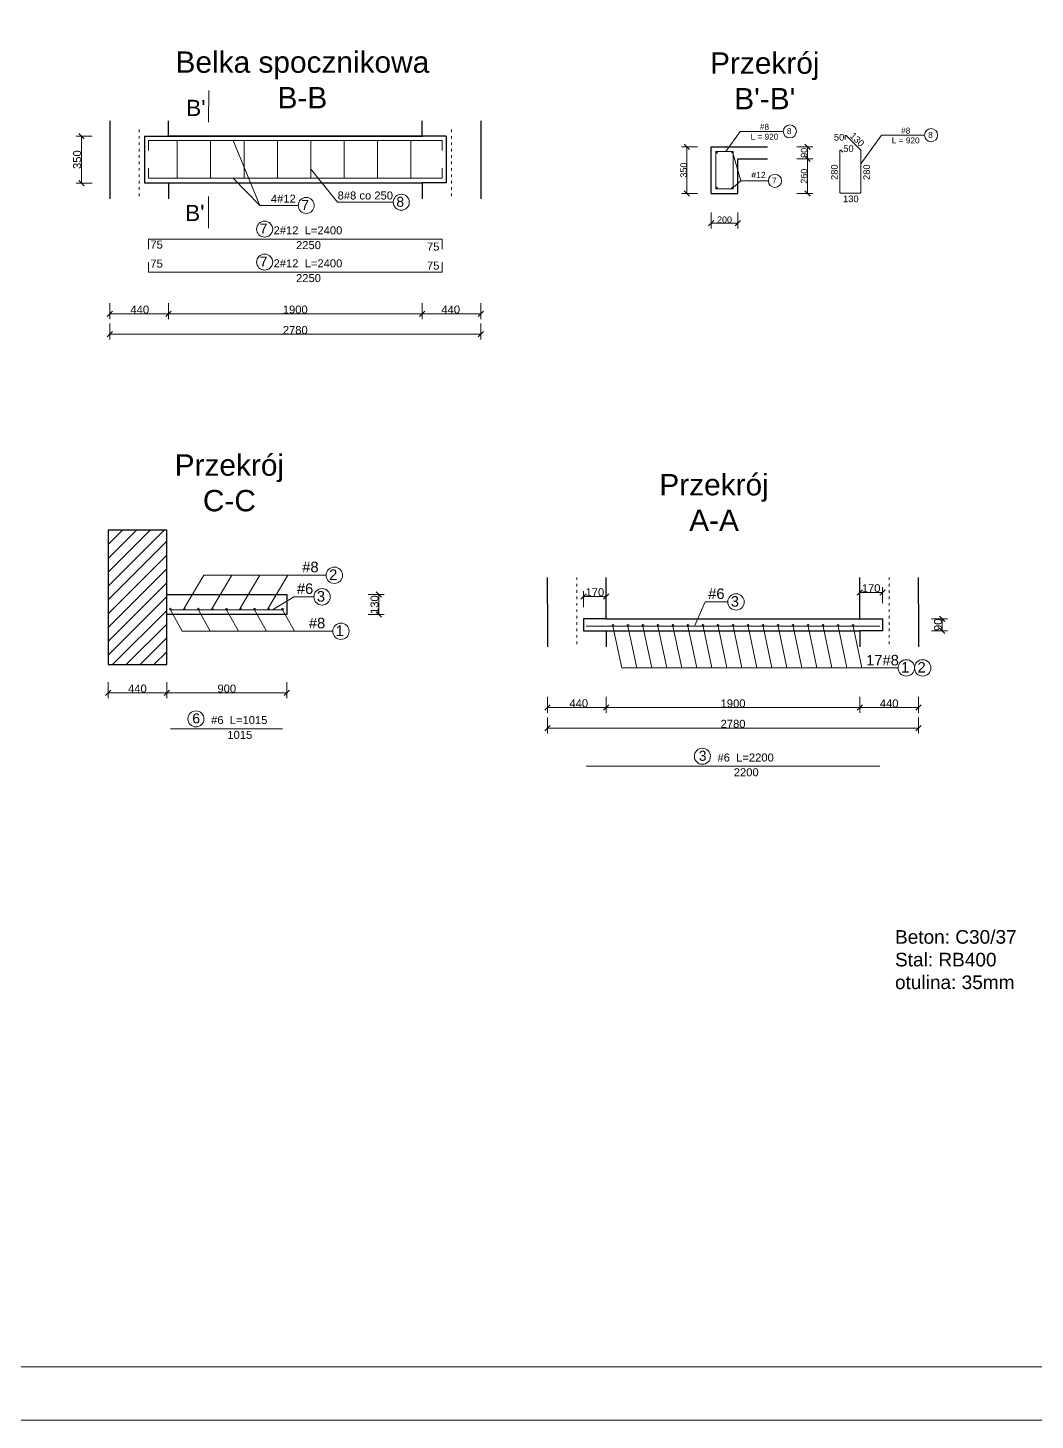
# Model space of a CAD drawing. Header units: millimetres. Extents: x 167217 to 300968, y 226456 to 301181.
# Drawn here: x 210464 to 219897, y 244368 to 257412 of the extents above; entities that cross this region are included whole.
import ezdxf

# ---------------------------------------------------------------- set-up
doc = ezdxf.new("R2010")
doc.units = ezdxf.units.MM
doc.linetypes.add('ACAD_ISO03W100', pattern=[30, 12, -18])
doc.layers.get('0').update_dxf_attribs({"lineweight": 5})
doc.layers.get('Defpoints').update_dxf_attribs({"lineweight": 25})
for name, color, linetype, lineweight in [('Linie', 7, 'Continuous', 5), ('opisówka', 255, 'Continuous', 5), ('Osie', 7, 'ACAD_ISO03W100', 5), ('pręty fi 20', 3, 'Continuous', 50), ('zbrojenie górne', 70, 'Continuous', 25), ('Ściany', 1, 'Continuous', 25)]:
    doc.layers.add(name, color=color, linetype=linetype, lineweight=lineweight)
doc.styles.add('KB2', font='arial.ttf', dxfattribs={"height": 230})
doc.styles.get("Standard").update_dxf_attribs({"font": 'arial.ttf'})
doc.dimstyles.new('Kopia KB2', dxfattribs={"dimscale": 0, "dimtxt": 75, "dimasz": 50, "dimexe": 50, "dimexo": 6.25, "dimtad": 1, "dimdec": 0, "dimtxsty": 'Standard', "dimblk": 'OBLIQUE', "dimcen": 2.5, "dimclrd": 256, "dimadec": 0, "dimazin": 0, "dimtfac": 1, "dimtdec": 0, "dimtmove": 0, "dimatfit": 2, "dimldrblk": 'DOT', "dimfxl": 100, "dimfxlon": 1, "dimlwd": 5, "dimlwe": 5, "dimarcsym": 0})

# ---------------------------------------------------------------- blocks, each defined once
blk = doc.blocks.new('_Oblique')
at = {"color": 0, "linetype": 'ByBlock', "lineweight": -2}
blk.add_line((-0.5, -0.5), (0.5, 0.5), dxfattribs=at)
blk = doc.blocks.new('*D234')
at = {"layer": 'Defpoints', "color": 0, "lineweight": 5, "ltscale": 5, "transparency": 16777216}
for p in [(211231, 255808), (211781, 255808), (211781, 254733)]:
    blk.add_point(p, dxfattribs=at)
at = {"layer": 'opisówka', "color": 0, "linetype": 'Continuous', "lineweight": 5, "ltscale": 5, "transparency": 16777216}
for p, q in [((211231, 254833), (211231, 254683)), ((211781, 254833), (211781, 254683))]:
    blk.add_line(p, q, dxfattribs=at)
at = {"layer": 'opisówka', "linetype": 'Continuous', "lineweight": 5, "ltscale": 5, "transparency": 16777216}
blk.add_line((211231, 254733), (211781, 254733), dxfattribs=at)
at = {"layer": 'opisówka', "lineweight": 5, "ltscale": 5, "transparency": 16777216, "xscale": 50, "yscale": 50, "zscale": 50, "rotation": 180}
blk.add_blockref('_Oblique', (211231, 254733), dxfattribs=at)
at = {"layer": 'opisówka', "lineweight": 5, "ltscale": 5, "transparency": 16777216, "xscale": 50, "yscale": 50, "zscale": 50}
blk.add_blockref('_Oblique', (211781, 254733), dxfattribs=at)
at = {"layer": 'opisówka', "color": 0, "ltscale": 5, "transparency": 16777216, "insert": (211512, 254772), "char_height": 75, "attachment_point": 5}
blk.add_mtext('{\\fArial|b0|i0|c238|p34;440}', dxfattribs=at)
blk = doc.blocks.new('_Dot')
at = {"color": 0, "linetype": 'ByBlock', "lineweight": -2}
blk.add_line((-0.5, 0), (-1, 0), dxfattribs=at)
at = {"color": 0, "linetype": 'ByBlock', "const_width": 0.5}
blk.add_lwpolyline([(-0.25, 0, 1), (0.25, 0, 1)], format="xyb", close=True, dxfattribs=at)
blk = doc.blocks.new('*D235')
at = {"layer": 'Defpoints', "color": 0, "lineweight": 5, "ltscale": 5, "transparency": 16777216}
for p in [(211781, 255808), (214156, 255808), (214156, 254733)]:
    blk.add_point(p, dxfattribs=at)
at = {"layer": 'opisówka', "color": 0, "linetype": 'Continuous', "lineweight": 5, "ltscale": 5, "transparency": 16777216}
for p, q in [((211781, 254833), (211781, 254683)), ((214156, 254833), (214156, 254683))]:
    blk.add_line(p, q, dxfattribs=at)
at = {"layer": 'opisówka', "linetype": 'Continuous', "lineweight": 5, "ltscale": 5, "transparency": 16777216}
blk.add_line((211781, 254733), (214156, 254733), dxfattribs=at)
at = {"layer": 'opisówka', "lineweight": 5, "ltscale": 5, "transparency": 16777216, "xscale": 50, "yscale": 50, "zscale": 50, "rotation": 180}
blk.add_blockref('_Oblique', (211781, 254733), dxfattribs=at)
at = {"layer": 'opisówka', "lineweight": 5, "ltscale": 5, "transparency": 16777216, "xscale": 50, "yscale": 50, "zscale": 50}
blk.add_blockref('_Oblique', (214156, 254733), dxfattribs=at)
at = {"layer": 'opisówka', "color": 0, "ltscale": 5, "transparency": 16777216, "insert": (212968, 254772), "char_height": 75, "attachment_point": 5}
blk.add_mtext('1900', dxfattribs=at)
blk = doc.blocks.new('*D236')
at = {"layer": 'Defpoints', "color": 0, "lineweight": 5, "ltscale": 5, "transparency": 16777216}
for p in [(214156, 255808), (214706, 255808), (214706, 254733)]:
    blk.add_point(p, dxfattribs=at)
at = {"layer": 'opisówka', "color": 0, "linetype": 'Continuous', "lineweight": 5, "ltscale": 5, "transparency": 16777216}
for p, q in [((214156, 254833), (214156, 254683)), ((214706, 254833), (214706, 254683))]:
    blk.add_line(p, q, dxfattribs=at)
at = {"layer": 'opisówka', "linetype": 'Continuous', "lineweight": 5, "ltscale": 5, "transparency": 16777216}
blk.add_line((214156, 254733), (214706, 254733), dxfattribs=at)
at = {"layer": 'opisówka', "lineweight": 5, "ltscale": 5, "transparency": 16777216, "xscale": 50, "yscale": 50, "zscale": 50, "rotation": 180}
blk.add_blockref('_Oblique', (214156, 254733), dxfattribs=at)
at = {"layer": 'opisówka', "lineweight": 5, "ltscale": 5, "transparency": 16777216, "xscale": 50, "yscale": 50, "zscale": 50}
blk.add_blockref('_Oblique', (214706, 254733), dxfattribs=at)
at = {"layer": 'opisówka', "color": 0, "ltscale": 5, "transparency": 16777216, "insert": (214424, 254772), "char_height": 75, "attachment_point": 5}
blk.add_mtext('{\\fArial|b0|i0|c238|p34;440}', dxfattribs=at)
blk = doc.blocks.new('*D240')
at = {"layer": 'Defpoints', "color": 0, "lineweight": 5, "ltscale": 5, "transparency": 16777216}
for p in [(211231, 255808), (214706, 255808), (214706, 254541)]:
    blk.add_point(p, dxfattribs=at)
at = {"layer": 'opisówka', "color": 0, "linetype": 'Continuous', "lineweight": 5, "ltscale": 5, "transparency": 16777216}
for p, q in [((211231, 254641), (211231, 254491)), ((214706, 254641), (214706, 254491))]:
    blk.add_line(p, q, dxfattribs=at)
at = {"layer": 'opisówka', "linetype": 'Continuous', "lineweight": 5, "ltscale": 5, "transparency": 16777216}
blk.add_line((211231, 254541), (214706, 254541), dxfattribs=at)
at = {"layer": 'opisówka', "lineweight": 5, "ltscale": 5, "transparency": 16777216, "xscale": 50, "yscale": 50, "zscale": 50, "rotation": 180}
blk.add_blockref('_Oblique', (211231, 254541), dxfattribs=at)
at = {"layer": 'opisówka', "lineweight": 5, "ltscale": 5, "transparency": 16777216, "xscale": 50, "yscale": 50, "zscale": 50}
blk.add_blockref('_Oblique', (214706, 254541), dxfattribs=at)
at = {"layer": 'opisówka', "color": 0, "ltscale": 5, "transparency": 16777216, "insert": (212968, 254580), "char_height": 75, "attachment_point": 5}
blk.add_mtext('{\\fArial|b0|i0|c238|p34;2780}', dxfattribs=at)
blk = doc.blocks.new('*D244')
at = {"layer": 'Defpoints', "color": 0, "lineweight": 5, "ltscale": 100, "transparency": 16777216}
for p in [(216863, 256297), (216636, 255860), (216863, 255860)]:
    blk.add_point(p, dxfattribs=at)
at = {"layer": 'opisówka', "color": 0, "linetype": 'Continuous', "lineweight": 5, "ltscale": 100, "transparency": 16777216}
for p, q in [((216736, 256297), (216586, 256297)), ((216736, 255860), (216586, 255860))]:
    blk.add_line(p, q, dxfattribs=at)
at = {"layer": 'opisówka', "linetype": 'Continuous', "lineweight": 5, "ltscale": 100, "transparency": 16777216}
blk.add_line((216636, 256297), (216636, 255860), dxfattribs=at)
at = {"layer": 'opisówka', "lineweight": 5, "ltscale": 100, "transparency": 16777216, "xscale": 50, "yscale": 50, "zscale": 50}
for p, rotation in [((216636, 256297), 90), ((216636, 255860), 270)]:
    blk.add_blockref('_Oblique', p, dxfattribs=dict(at, rotation=rotation))
at = {"layer": 'opisówka', "color": 0, "ltscale": 100, "transparency": 16777216, "insert": (216605, 256079), "char_height": 60, "attachment_point": 5, "rotation": 90}
blk.add_mtext('350', dxfattribs=at)
blk = doc.blocks.new('*D245')
at = {"layer": 'Defpoints', "color": 0, "lineweight": 5, "ltscale": 100, "transparency": 16777216}
for p in [(216863, 255860), (217113, 255860), (217113, 255583)]:
    blk.add_point(p, dxfattribs=at)
at = {"layer": 'opisówka', "color": 0, "linetype": 'Continuous', "lineweight": 5, "ltscale": 100, "transparency": 16777216}
for p, q in [((216863, 255683), (216863, 255533)), ((217113, 255683), (217113, 255533))]:
    blk.add_line(p, q, dxfattribs=at)
at = {"layer": 'opisówka', "linetype": 'Continuous', "lineweight": 5, "ltscale": 100, "transparency": 16777216}
blk.add_line((216863, 255583), (217113, 255583), dxfattribs=at)
at = {"layer": 'opisówka', "lineweight": 5, "ltscale": 100, "transparency": 16777216, "xscale": 50, "yscale": 50, "zscale": 50, "rotation": 180}
blk.add_blockref('_Oblique', (216863, 255583), dxfattribs=at)
at = {"layer": 'opisówka', "lineweight": 5, "ltscale": 100, "transparency": 16777216, "xscale": 50, "yscale": 50, "zscale": 50}
blk.add_blockref('_Oblique', (217113, 255583), dxfattribs=at)
at = {"layer": 'opisówka', "color": 0, "ltscale": 100, "transparency": 16777216, "insert": (216988, 255614), "char_height": 60, "attachment_point": 5}
blk.add_mtext('200', dxfattribs=at)
blk = doc.blocks.new('*D246')
at = {"layer": 'Defpoints', "color": 0, "lineweight": 5, "ltscale": 5, "transparency": 16777216}
for p in [(215330, 251613), (215880, 251613), (215880, 251044)]:
    blk.add_point(p, dxfattribs=at)
at = {"layer": 'opisówka', "color": 0, "linetype": 'Continuous', "lineweight": 5, "ltscale": 5, "transparency": 16777216}
for p, q in [((215330, 251144), (215330, 250994)), ((215880, 251144), (215880, 250994))]:
    blk.add_line(p, q, dxfattribs=at)
at = {"layer": 'opisówka', "linetype": 'Continuous', "lineweight": 5, "ltscale": 5, "transparency": 16777216}
blk.add_line((215330, 251044), (215880, 251044), dxfattribs=at)
at = {"layer": 'opisówka', "lineweight": 5, "ltscale": 5, "transparency": 16777216, "xscale": 50, "yscale": 50, "zscale": 50, "rotation": 180}
blk.add_blockref('_Oblique', (215330, 251044), dxfattribs=at)
at = {"layer": 'opisówka', "lineweight": 5, "ltscale": 5, "transparency": 16777216, "xscale": 50, "yscale": 50, "zscale": 50}
blk.add_blockref('_Oblique', (215880, 251044), dxfattribs=at)
at = {"layer": 'opisówka', "color": 0, "ltscale": 5, "transparency": 16777216, "insert": (215623, 251083), "char_height": 75, "attachment_point": 5}
blk.add_mtext('{\\fArial|b0|i0|c238|p34;440}', dxfattribs=at)
blk = doc.blocks.new('*D247')
at = {"layer": 'Defpoints', "color": 0, "lineweight": 5, "ltscale": 5, "transparency": 16777216}
for p in [(215880, 251613), (218255, 251613), (218255, 251043)]:
    blk.add_point(p, dxfattribs=at)
at = {"layer": 'opisówka', "color": 0, "linetype": 'Continuous', "lineweight": 5, "ltscale": 5, "transparency": 16777216}
for p, q in [((215880, 251143), (215880, 250993)), ((218255, 251143), (218255, 250993))]:
    blk.add_line(p, q, dxfattribs=at)
at = {"layer": 'opisówka', "linetype": 'Continuous', "lineweight": 5, "ltscale": 5, "transparency": 16777216}
blk.add_line((215880, 251043), (218255, 251043), dxfattribs=at)
at = {"layer": 'opisówka', "lineweight": 5, "ltscale": 5, "transparency": 16777216, "xscale": 50, "yscale": 50, "zscale": 50, "rotation": 180}
blk.add_blockref('_Oblique', (215880, 251043), dxfattribs=at)
at = {"layer": 'opisówka', "lineweight": 5, "ltscale": 5, "transparency": 16777216, "xscale": 50, "yscale": 50, "zscale": 50}
blk.add_blockref('_Oblique', (218255, 251043), dxfattribs=at)
at = {"layer": 'opisówka', "color": 0, "ltscale": 5, "transparency": 16777216, "insert": (217068, 251082), "char_height": 75, "attachment_point": 5}
blk.add_mtext('1900', dxfattribs=at)
blk = doc.blocks.new('*D248')
at = {"layer": 'Defpoints', "color": 0, "lineweight": 5, "ltscale": 5, "transparency": 16777216}
for p in [(218255, 251613), (218805, 251613), (218805, 251043)]:
    blk.add_point(p, dxfattribs=at)
at = {"layer": 'opisówka', "color": 0, "linetype": 'Continuous', "lineweight": 5, "ltscale": 5, "transparency": 16777216}
for p, q in [((218255, 251143), (218255, 250993)), ((218805, 251143), (218805, 250993))]:
    blk.add_line(p, q, dxfattribs=at)
at = {"layer": 'opisówka', "linetype": 'Continuous', "lineweight": 5, "ltscale": 5, "transparency": 16777216}
blk.add_line((218255, 251043), (218805, 251043), dxfattribs=at)
at = {"layer": 'opisówka', "lineweight": 5, "ltscale": 5, "transparency": 16777216, "xscale": 50, "yscale": 50, "zscale": 50, "rotation": 180}
blk.add_blockref('_Oblique', (218255, 251043), dxfattribs=at)
at = {"layer": 'opisówka', "lineweight": 5, "ltscale": 5, "transparency": 16777216, "xscale": 50, "yscale": 50, "zscale": 50}
blk.add_blockref('_Oblique', (218805, 251043), dxfattribs=at)
at = {"layer": 'opisówka', "color": 0, "ltscale": 5, "transparency": 16777216, "insert": (218530, 251082), "char_height": 75, "attachment_point": 5}
blk.add_mtext('{\\fArial|b0|i0|c238|p34;440}', dxfattribs=at)
blk = doc.blocks.new('*D249')
at = {"layer": 'Defpoints', "color": 0, "lineweight": 5, "ltscale": 5, "transparency": 16777216}
for p in [(215330, 251613), (218805, 251613), (218805, 250852)]:
    blk.add_point(p, dxfattribs=at)
at = {"layer": 'opisówka', "color": 0, "linetype": 'Continuous', "lineweight": 5, "ltscale": 5, "transparency": 16777216}
for p, q in [((215330, 250952), (215330, 250802)), ((218805, 250952), (218805, 250802))]:
    blk.add_line(p, q, dxfattribs=at)
at = {"layer": 'opisówka', "linetype": 'Continuous', "lineweight": 5, "ltscale": 5, "transparency": 16777216}
blk.add_line((215330, 250852), (218805, 250852), dxfattribs=at)
at = {"layer": 'opisówka', "lineweight": 5, "ltscale": 5, "transparency": 16777216, "xscale": 50, "yscale": 50, "zscale": 50, "rotation": 180}
blk.add_blockref('_Oblique', (215330, 250852), dxfattribs=at)
at = {"layer": 'opisówka', "lineweight": 5, "ltscale": 5, "transparency": 16777216, "xscale": 50, "yscale": 50, "zscale": 50}
blk.add_blockref('_Oblique', (218805, 250852), dxfattribs=at)
at = {"layer": 'opisówka', "color": 0, "ltscale": 5, "transparency": 16777216, "insert": (217068, 250891), "char_height": 75, "attachment_point": 5}
blk.add_mtext('{\\fArial|b0|i0|c238|p34;2780}', dxfattribs=at)
blk = doc.blocks.new('*U267')
at = {"layer": 'pręty fi 20', "lineweight": 5}
blk.add_circle((0, 0), 7.5, dxfattribs=at)
blk = doc.blocks.new('*U268')
at = {"layer": 'zbrojenie górne', "color": 0, "linetype": 'ByBlock', "lineweight": -2, "transparency": 16777216}
for p in [(0, 0), (140.625, 0), (281.25, 0), (421.875, 0), (562.5, 0), (703.125, 0), (843.75, 0), (984.375, 0), (1125, 0), (1265.625, 0), (1406.25, 0), (1546.875, 0), (1687.5, 0), (1828.125, 0), (1968.75, 0), (2109.375, 0), (2250, 0)]:
    blk.add_blockref('*U267', p, dxfattribs=at)
blk = doc.blocks.new('*U336')
at = {"layer": 'zbrojenie górne', "lineweight": 5}
blk.add_circle((0, 0), 7.5, dxfattribs=at)
blk = doc.blocks.new('*U337')
at = {"layer": 'opisówka', "color": 0, "linetype": 'ByBlock', "lineweight": -2, "transparency": 16777216}
for p in [(0, 0), (131.25, 0), (262.5, 0), (393.75, 0), (525, 0), (656.25, 0), (787.5, 0), (918.75, 0), (1050, 0)]:
    blk.add_blockref('*U336', p, dxfattribs=at)
blk = doc.blocks.new('*U338')
at = {"layer": 'opisówka', "lineweight": 5}
blk.add_line((55, -100), (-55, 100), dxfattribs=at)
blk = doc.blocks.new('*U339')
at = {"layer": 'opisówka', "color": 0, "linetype": 'ByBlock', "lineweight": -2, "transparency": 16777216}
for p in [(-1050, 0), (-787.5, 0), (-525, 0), (-262.5, 0), (0, 0)]:
    blk.add_blockref('*U338', p, dxfattribs=at)
blk = doc.blocks.new('*U340')
at = {"layer": 'opisówka', "lineweight": 5}
blk.add_line((93, 157), (-93, -157), dxfattribs=at)
blk = doc.blocks.new('*U341')
at = {"layer": 'opisówka', "color": 0, "linetype": 'ByBlock', "lineweight": -2, "transparency": 16777216}
for p in [(-787.5, 0), (-525, 0), (-262.5, 0), (0, 0)]:
    blk.add_blockref('*U340', p, dxfattribs=at)
blk = doc.blocks.new('*D342')
at = {"layer": 'Defpoints', "color": 0, "lineweight": 5, "transparency": 16777216}
for p in [(211215, 251446), (211764, 251446), (211764, 251183)]:
    blk.add_point(p, dxfattribs=at)
at = {"layer": 'opisówka', "color": 0, "linetype": 'Continuous', "lineweight": 5, "transparency": 16777216}
for p, q in [((211215, 251283), (211215, 251133)), ((211764, 251283), (211764, 251133))]:
    blk.add_line(p, q, dxfattribs=at)
at = {"layer": 'opisówka', "linetype": 'Continuous', "lineweight": 5, "transparency": 16777216}
blk.add_line((211215, 251183), (211764, 251183), dxfattribs=at)
at = {"layer": 'opisówka', "lineweight": 5, "transparency": 16777216, "xscale": 50, "yscale": 50, "zscale": 50, "rotation": 180}
blk.add_blockref('_Oblique', (211215, 251183), dxfattribs=at)
at = {"layer": 'opisówka', "lineweight": 5, "transparency": 16777216, "xscale": 50, "yscale": 50, "zscale": 50}
blk.add_blockref('_Oblique', (211764, 251183), dxfattribs=at)
at = {"layer": 'opisówka', "color": 0, "lineweight": 5, "transparency": 16777216, "insert": (211490, 251221), "char_height": 75, "attachment_point": 5}
blk.add_mtext('440', dxfattribs=at)
blk = doc.blocks.new('*D343')
at = {"layer": 'Defpoints', "color": 0, "lineweight": 5, "transparency": 16777216}
for p in [(212889, 251915), (211764, 251446), (212889, 251182)]:
    blk.add_point(p, dxfattribs=at)
at = {"layer": 'opisówka', "color": 0, "linetype": 'Continuous', "lineweight": 5, "transparency": 16777216}
for p, q in [((211764, 251282), (211764, 251132)), ((212889, 251282), (212889, 251132))]:
    blk.add_line(p, q, dxfattribs=at)
at = {"layer": 'opisówka', "linetype": 'Continuous', "lineweight": 5, "transparency": 16777216}
blk.add_line((211764, 251182), (212889, 251182), dxfattribs=at)
at = {"layer": 'opisówka', "lineweight": 5, "transparency": 16777216, "xscale": 50, "yscale": 50, "zscale": 50, "rotation": 180}
blk.add_blockref('_Oblique', (211764, 251182), dxfattribs=at)
at = {"layer": 'opisówka', "lineweight": 5, "transparency": 16777216, "xscale": 50, "yscale": 50, "zscale": 50}
blk.add_blockref('_Oblique', (212889, 251182), dxfattribs=at)
at = {"layer": 'opisówka', "color": 0, "lineweight": 5, "transparency": 16777216, "insert": (212327, 251221), "char_height": 75, "attachment_point": 5}
blk.add_mtext('900', dxfattribs=at)
blk = doc.blocks.new('*D344')
at = {"layer": 'Defpoints', "color": 0, "lineweight": 5, "transparency": 16777216}
for p in [(212889, 252102), (212889, 251915), (213750, 251915)]:
    blk.add_point(p, dxfattribs=at)
at = {"layer": 'opisówka', "color": 0, "linetype": 'Continuous', "lineweight": 5, "transparency": 16777216}
for p, q in [((213650, 252102), (213800, 252102)), ((213650, 251915), (213800, 251915))]:
    blk.add_line(p, q, dxfattribs=at)
at = {"layer": 'opisówka', "linetype": 'Continuous', "lineweight": 5, "transparency": 16777216}
blk.add_line((213750, 252102), (213750, 251915), dxfattribs=at)
at = {"layer": 'opisówka', "lineweight": 5, "transparency": 16777216, "xscale": 50, "yscale": 50, "zscale": 50}
for p, rotation in [((213750, 252102), 90), ((213750, 251915), 270)]:
    blk.add_blockref('_Oblique', p, dxfattribs=dict(at, rotation=rotation))
at = {"layer": 'opisówka', "color": 0, "lineweight": 5, "transparency": 16777216, "insert": (213711, 252008), "char_height": 75, "attachment_point": 5, "rotation": 90}
blk.add_mtext('130', dxfattribs=at)
blk = doc.blocks.new('*U345')
at = {"layer": 'opisówka', "lineweight": 5}
blk.add_line((-41, 196), (41, -196), dxfattribs=at)
blk = doc.blocks.new('*U346')
at = {"layer": 'opisówka', "color": 0, "linetype": 'ByBlock', "lineweight": -2, "transparency": 16777216}
for p in [(0, 0), (140.625, 0), (281.25, 0), (421.875, 0), (562.5, 0), (703.125, 0), (843.75, 0), (984.375, 0), (1125, 0), (1265.625, 0), (1406.25, 0), (1546.875, 0), (1687.5, 0), (1828.125, 0), (1968.75, 0), (2109.375, 0), (2250, 0)]:
    blk.add_blockref('*U345', p, dxfattribs=at)
blk = doc.blocks.new('*D347')
at = {"layer": 'Defpoints', "color": 0, "lineweight": 5, "transparency": 16777216}
for p in [(215880, 252085), (215668, 251763), (215880, 251763)]:
    blk.add_point(p, dxfattribs=at)
at = {"layer": 'opisówka', "color": 0, "linetype": 'Continuous', "lineweight": 5, "transparency": 16777216}
for p, q in [((215668, 251985), (215668, 252135)), ((215880, 251985), (215880, 252135))]:
    blk.add_line(p, q, dxfattribs=at)
at = {"layer": 'opisówka', "linetype": 'Continuous', "lineweight": 5, "transparency": 16777216}
blk.add_line((215668, 252085), (215880, 252085), dxfattribs=at)
at = {"layer": 'opisówka', "lineweight": 5, "transparency": 16777216, "xscale": 50, "yscale": 50, "zscale": 50, "rotation": 180}
blk.add_blockref('_Oblique', (215668, 252085), dxfattribs=at)
at = {"layer": 'opisówka', "lineweight": 5, "transparency": 16777216, "xscale": 50, "yscale": 50, "zscale": 50}
blk.add_blockref('_Oblique', (215880, 252085), dxfattribs=at)
at = {"layer": 'opisówka', "color": 0, "lineweight": 5, "transparency": 16777216, "insert": (215774, 252124), "char_height": 75, "attachment_point": 5}
blk.add_mtext('170', dxfattribs=at)
blk = doc.blocks.new('*D348')
at = {"layer": 'Defpoints', "color": 0, "lineweight": 5, "transparency": 16777216}
for p in [(218468, 252122), (218255, 251763), (218468, 251763)]:
    blk.add_point(p, dxfattribs=at)
at = {"layer": 'opisówka', "color": 0, "linetype": 'Continuous', "lineweight": 5, "transparency": 16777216}
for p, q in [((218255, 252022), (218255, 252172)), ((218468, 252022), (218468, 252172))]:
    blk.add_line(p, q, dxfattribs=at)
at = {"layer": 'opisówka', "linetype": 'Continuous', "lineweight": 5, "transparency": 16777216}
blk.add_line((218255, 252122), (218468, 252122), dxfattribs=at)
at = {"layer": 'opisówka', "lineweight": 5, "transparency": 16777216, "xscale": 50, "yscale": 50, "zscale": 50, "rotation": 180}
blk.add_blockref('_Oblique', (218255, 252122), dxfattribs=at)
at = {"layer": 'opisówka', "lineweight": 5, "transparency": 16777216, "xscale": 50, "yscale": 50, "zscale": 50}
blk.add_blockref('_Oblique', (218468, 252122), dxfattribs=at)
at = {"layer": 'opisówka', "color": 0, "lineweight": 5, "transparency": 16777216, "insert": (218361, 252161), "char_height": 75, "attachment_point": 5}
blk.add_mtext('170', dxfattribs=at)
blk = doc.blocks.new('*D349')
at = {"layer": 'Defpoints', "color": 0, "lineweight": 5, "transparency": 16777216}
for p in [(218468, 251876), (218468, 251763), (219026, 251763)]:
    blk.add_point(p, dxfattribs=at)
at = {"layer": 'opisówka', "color": 0, "linetype": 'Continuous', "lineweight": 5, "transparency": 16777216}
for p, q in [((218926, 251876), (219076, 251876)), ((218926, 251763), (219076, 251763))]:
    blk.add_line(p, q, dxfattribs=at)
at = {"layer": 'opisówka', "linetype": 'Continuous', "lineweight": 5, "transparency": 16777216}
blk.add_line((219026, 251876), (219026, 251763), dxfattribs=at)
at = {"layer": 'opisówka', "lineweight": 5, "transparency": 16777216, "xscale": 50, "yscale": 50, "zscale": 50}
for p, rotation in [((219026, 251876), 90), ((219026, 251763), 270)]:
    blk.add_blockref('_Oblique', p, dxfattribs=dict(at, rotation=rotation))
at = {"layer": 'opisówka', "color": 0, "lineweight": 5, "transparency": 16777216, "insert": (218988, 251819), "char_height": 75, "attachment_point": 5, "rotation": 90}
blk.add_mtext('90', dxfattribs=at)
blk = doc.blocks.new('*D350')
at = {"layer": 'Defpoints', "color": 0, "lineweight": 5, "transparency": 16777216}
for p in [(211556, 256396), (210965, 255958), (211556, 255958)]:
    blk.add_point(p, dxfattribs=at)
at = {"layer": 'opisówka', "color": 0, "linetype": 'Continuous', "lineweight": 5, "transparency": 16777216}
for p, q in [((211065, 256396), (210915, 256396)), ((211065, 255958), (210915, 255958))]:
    blk.add_line(p, q, dxfattribs=at)
at = {"layer": 'opisówka', "linetype": 'Continuous', "lineweight": 5, "transparency": 16777216}
blk.add_line((210965, 256396), (210965, 255958), dxfattribs=at)
at = {"layer": 'opisówka', "lineweight": 5, "transparency": 16777216, "xscale": 50, "yscale": 50, "zscale": 50}
for p, rotation in [((210965, 256396), 90), ((210965, 255958), 270)]:
    blk.add_blockref('_Oblique', p, dxfattribs=dict(at, rotation=rotation))
at = {"layer": 'opisówka', "color": 0, "lineweight": 5, "transparency": 16777216, "insert": (210926, 256177), "char_height": 75, "attachment_point": 5, "rotation": 90}
blk.add_mtext('350', dxfattribs=at)
blk = doc.blocks.new('*D351')
at = {"layer": 'Defpoints', "color": 0, "lineweight": 5, "transparency": 16777216}
for p in [(217391, 256297), (217391, 256185), (217764, 256185)]:
    blk.add_point(p, dxfattribs=at)
at = {"layer": 'opisówka', "color": 0, "linetype": 'Continuous', "lineweight": 5, "transparency": 16777216}
for p, q in [((217664, 256297), (217814, 256297)), ((217664, 256185), (217814, 256185))]:
    blk.add_line(p, q, dxfattribs=at)
at = {"layer": 'opisówka', "linetype": 'Continuous', "lineweight": 5, "transparency": 16777216}
blk.add_line((217764, 256297), (217764, 256185), dxfattribs=at)
at = {"layer": 'opisówka', "lineweight": 5, "transparency": 16777216, "xscale": 50, "yscale": 50, "zscale": 50}
for p, rotation in [((217764, 256297), 90), ((217764, 256185), 270)]:
    blk.add_blockref('_Oblique', p, dxfattribs=dict(at, rotation=rotation))
at = {"layer": 'opisówka', "color": 0, "lineweight": 5, "transparency": 16777216, "insert": (217733, 256241), "char_height": 60, "attachment_point": 5, "rotation": 90}
blk.add_mtext('90', dxfattribs=at)
blk = doc.blocks.new('*D352')
at = {"layer": 'Defpoints', "color": 0, "lineweight": 5, "transparency": 16777216}
for p in [(217391, 256185), (217113, 255860), (217764, 255860)]:
    blk.add_point(p, dxfattribs=at)
at = {"layer": 'opisówka', "color": 0, "linetype": 'Continuous', "lineweight": 5, "transparency": 16777216}
for p, q in [((217664, 256185), (217814, 256185)), ((217664, 255860), (217814, 255860))]:
    blk.add_line(p, q, dxfattribs=at)
at = {"layer": 'opisówka', "linetype": 'Continuous', "lineweight": 5, "transparency": 16777216}
blk.add_line((217764, 256185), (217764, 255860), dxfattribs=at)
at = {"layer": 'opisówka', "lineweight": 5, "transparency": 16777216, "xscale": 50, "yscale": 50, "zscale": 50}
for p, rotation in [((217764, 256185), 90), ((217764, 255860), 270)]:
    blk.add_blockref('_Oblique', p, dxfattribs=dict(at, rotation=rotation))
at = {"layer": 'opisówka', "color": 0, "lineweight": 5, "transparency": 16777216, "insert": (217733, 256022), "char_height": 60, "attachment_point": 5, "rotation": 90}
blk.add_mtext('260', dxfattribs=at)

msp = doc.modelspace()

# ---------------------------------------------------------------- hatches: boundary and pattern name
at = {"layer": 'opisówka', "lineweight": 5}
h = msp.add_hatch(color=256, dxfattribs=at)
h.dxf.hatch_style = 1
h.paths.add_polyline_path([(215950, 251814.4, 1), (215935, 251814.4, 1)])
h.paths.add_polyline_path([(216907.1, 256246.1, 1), (216922.1, 256246.1, 1)])
h.paths.add_polyline_path([(217054.6, 256246.1, 1), (217069.6, 256246.1, 1)])
h.paths.add_polyline_path([(216922.1, 255911.1, 1), (216907.1, 255911.1, 1)])
h.paths.add_polyline_path([(217069.6, 255911.1, 1), (217054.6, 255911.1, 1)])
h.paths.add_polyline_path([(216090.6, 251814.4, 1), (216075.6, 251814.4, 1)])
h.paths.add_polyline_path([(216231.3, 251814.4, 1), (216216.3, 251814.4, 1)])
h.paths.add_polyline_path([(216371.9, 251814.4, 1), (216356.9, 251814.4, 1)])
h.paths.add_polyline_path([(216512.5, 251814.4, 1), (216497.5, 251814.4, 1)])
h.paths.add_polyline_path([(216793.8, 251814.4, 1), (216778.8, 251814.4, 1)])
h.paths.add_polyline_path([(216653.1, 251814.4, 1), (216638.1, 251814.4, 1)])
h.paths.add_polyline_path([(216934.4, 251814.4, 1), (216919.4, 251814.4, 1)])
h.paths.add_polyline_path([(217075, 251814.4, 1), (217060, 251814.4, 1)])
h.paths.add_polyline_path([(217215.6, 251814.4, 1), (217200.6, 251814.4, 1)])
h.paths.add_polyline_path([(217356.3, 251814.4, 1), (217341.3, 251814.4, 1)])
h.paths.add_polyline_path([(217496.9, 251814.4, 1), (217481.9, 251814.4, 1)])
h.paths.add_polyline_path([(217637.5, 251814.4, 1), (217622.5, 251814.4, 1)])
h.paths.add_polyline_path([(217778.1, 251814.4, 1), (217763.1, 251814.4, 1)])
h.paths.add_polyline_path([(217918.8, 251814.4, 1), (217903.8, 251814.4, 1)])
h.paths.add_polyline_path([(218059.4, 251814.4, 1), (218044.4, 251814.4, 1)])
h.paths.add_polyline_path([(218200, 251814.4, 1), (218185, 251814.4, 1)])
h = msp.add_hatch(dxfattribs=at)
h.set_pattern_fill('ANSI31', color=256, scale=28.846154)
h.set_pattern_definition([(45, (11851.92, 10465.19), (-64.761462, 64.761462), [])])
h.paths.add_polyline_path([(211764.4, 252707.1), (211214.8, 252707.1), (211214.8, 251446.5), (211764.4, 251446.5)])
h = msp.add_hatch(color=256, dxfattribs=at)
h.dxf.hatch_style = 1
h.paths.add_polyline_path([(212841.2, 251966, 1), (212856.2, 251966, 1)])
h.paths.add_polyline_path([(212709.9, 251966, 1), (212724.9, 251966, 1)])
h.paths.add_polyline_path([(212578.7, 251966, 1), (212593.7, 251966, 1)])
h.paths.add_polyline_path([(212447.4, 251966, 1), (212462.4, 251966, 1)])
h.paths.add_polyline_path([(212316.2, 251966, 1), (212331.2, 251966, 1)])
h.paths.add_polyline_path([(212184.9, 251966, 1), (212199.9, 251966, 1)])
h.paths.add_polyline_path([(212053.7, 251966, 1), (212068.7, 251966, 1)])
h.paths.add_polyline_path([(211922.4, 251966, 1), (211937.4, 251966, 1)])
h.paths.add_polyline_path([(211791.2, 251966, 1), (211806.2, 251966, 1)])

# ---------------------------------------------------------------- linework, layer by layer
at = {"layer": 'opisówka', "ltscale": 100}
for p, q in [((212156.8, 256528.2), (212158.5, 256824.1)), ((217000.1, 256253.6), (217135.8, 256441.4)), ((217135.8, 256441.4), (217538.3, 256441.4)), ((218263.8, 256136.2), (218458.7, 256406.1)), ((218458.7, 256406.1), (218861.2, 256406.1)), ((212156.8, 255830.8), (212155.9, 255535)), ((212111, 252283.4), (213257.5, 252283.4)), ((212954.5, 252080.9), (213142.7, 252080.9)), ((216805.3, 252033.4), (217019.1, 252033.4)), ((211910.6, 251758.4), (213319.2, 251758.4))]:
    msp.add_line(p, q, dxfattribs=at)
at = {"layer": 'opisówka', "lineweight": 5}
for p, q in [((212637.3, 255747.7), (212385.4, 256355.3)), ((217141, 255978.5), (217065.5, 256239.4)), ((213364.9, 255777.6), (213113.2, 256089.2)), ((212954.5, 252080.9), (212753.8, 251957.8)), ((216805.3, 252033.4), (216707.8, 251806.9)), ((216025.3, 251415.5), (218613.9, 251415.5))]:
    msp.add_line(p, q, dxfattribs=at)
at = {"layer": 'opisówka', "ltscale": 5}
for p, q in [((212386.9, 256002.1), (212637.3, 255747.7)), ((217067.8, 255915.9), (217141, 255978.5)), ((217141, 255978.5), (217399.1, 255978.5)), ((212637.3, 255747.7), (212996.2, 255747.7)), ((213364.9, 255777.6), (213886.3, 255777.6))]:
    msp.add_line(p, q, dxfattribs=at)
at = {"layer": 'opisówka', "ltscale": 100}
for points in [[(198980.3, 265367.8), (228680.3, 265367.8), (228680.3, 244367.8), (198980.3, 244367.8)], [(199480.3, 264867.8), (228180.3, 264867.8), (228180.3, 244867.8), (199480.3, 244867.8)]]:
    msp.add_lwpolyline(points, close=True, dxfattribs=at)
for centre, radius in [((217599.7, 256441.4), 61.4), ((218922.6, 256406.1), 61.4), ((217460.5, 255978.5), 61.4), ((213071.2, 255747.7), 75), ((213961.3, 255777.6), 75), ((212681.6, 255525.7), 75), ((212681.6, 255216.7), 75), ((213334.3, 252283.4), 76.8), ((213219.4, 252080.9), 76.8), ((217095.9, 252033.4), 76.8), ((213395.9, 251758.4), 76.8), ((218690.7, 251415.5), 76.8), ((218844.2, 251415.5), 76.8), ((212038.2, 250937.8), 75), ((216780.7, 250587.1), 75)]:
    msp.add_circle(centre, radius, dxfattribs=at)
at = {"layer": 'Osie', "ltscale": 2}
for p, q in [((211505.9, 256458.4), (211505.9, 255808.4)), ((214430.9, 256458.4), (214430.9, 255808.4)), ((215605, 252263.1), (215605, 251613.1)), ((218530, 252263.1), (218530, 251613.1))]:
    msp.add_line(p, q, dxfattribs=at)
at = {"layer": 'zbrojenie górne', "lineweight": 5, "ltscale": 5}
for p, q in [((211593.4, 256355.3), (214343.4, 256355.3)), ((211593.4, 256355.3), (211593.4, 256261.5)), ((211863.2, 256002.1), (211863.2, 256355.3)), ((212175.7, 256002.1), (212175.7, 256355.3)), ((212488.2, 256002.1), (212488.2, 256355.3)), ((212800.7, 256002.1), (212800.7, 256355.3)), ((213113.2, 256002.1), (213113.2, 256355.3)), ((213425.7, 256002.1), (213425.7, 256355.3)), ((213738.2, 256002.1), (213738.2, 256355.3)), ((214050.7, 256002.1), (214050.7, 256355.3)), ((214343.4, 256355.3), (214343.4, 256261.5)), ((211593.4, 256002.1), (211593.4, 256095.9)), ((214343.4, 256002.1), (214343.4, 256095.9)), ((211593.4, 256002.1), (214343.4, 256002.1)), ((213114.5, 256006.5), (213119.2, 256002.1)), ((211593.4, 255432.9), (214343.4, 255432.9)), ((211593.4, 255432.9), (211593.4, 255339.2)), ((214343.4, 255432.9), (214343.4, 255339.2)), ((211593.4, 255123.9), (211593.4, 255217.7)), ((214343.4, 255123.9), (214343.4, 255217.7)), ((211593.4, 255123.9), (214343.4, 255123.9))]:
    msp.add_line(p, q, dxfattribs=at)
at = {"layer": 'zbrojenie górne', "lineweight": 5, "ltscale": 100}
for p, q in [((218117.6, 256398), (218117.6, 256365.1)), ((218262.1, 256267.8), (218127.7, 256402.2)), ((218068.4, 256260.8), (218068.4, 255869.3)), ((218078.5, 256265), (218096.1, 256247.4)), ((218263.8, 255869.3), (218263.8, 256263.6)), ((218074.3, 255863.4), (218257.9, 255863.4))]:
    msp.add_line(p, q, dxfattribs=at)
at = {"layer": 'zbrojenie górne', "lineweight": 5}
for p, q in [((216907.1, 256253.6), (217069.6, 256253.6)), ((216907.1, 255903.6), (216907.1, 256253.6)), ((217069.6, 256253.6), (217069.6, 255903.6)), ((217069.6, 255903.6), (216907.1, 255903.6)), ((211795.7, 251957.8), (212850, 251957.8)), ((215692.5, 251806.9), (218442.5, 251806.9)), ((212850, 250845), (211800, 250845)), ((215692.5, 250494.4), (218442.5, 250494.4))]:
    msp.add_line(p, q, dxfattribs=at)
for centre in [(216914.6, 256246.1), (217062.1, 256246.1), (216914.6, 255911.1), (217062.1, 255911.1)]:
    msp.add_circle(centre, 7.5, dxfattribs=at)
at = {"layer": 'zbrojenie górne', "lineweight": 5, "ltscale": 100}
for centre, start, end in [((218123.5, 256398), 45, 180), ((218074.3, 256260.8), 45, 180), ((218257.9, 256263.6), 0, 45), ((218074.3, 255869.3), 180, 270), ((218257.9, 255869.3), 270, 0)]:
    msp.add_arc(centre, 5.92, start, end, dxfattribs=at)
at = {"layer": 'Ściany', "ltscale": 5}
for p, q in [((211230.9, 256540.5), (211230.9, 255808.4)), ((211780.9, 256395.9), (211780.9, 256540.5)), ((214155.9, 256390.5), (214155.9, 256540.5)), ((214705.9, 256540.5), (214705.9, 255808.4)), ((211555.9, 256395.9), (214155.9, 256395.9)), ((214380.9, 256395.9), (211780.9, 256395.9)), ((211555.9, 255958.4), (211780.9, 255958.4)), ((211780.9, 255958.4), (214155.9, 255958.4)), ((211780.9, 255958.4), (211780.9, 255808.4)), ((211780.9, 255958.4), (212968.4, 255958.4)), ((214155.9, 255958.4), (214155.9, 255808.4)), ((214380.9, 255958.4), (214155.9, 255958.4)), ((215330, 252013.1), (215330, 252263.1)), ((218805, 252013.1), (218805, 252263.1)), ((215330, 252013.1), (215330, 251613.1)), ((218805, 252013.1), (218805, 251613.1))]:
    msp.add_line(p, q, dxfattribs=at)
at = {"layer": 'Ściany'}
for p, q in [((211555.9, 256395.9), (211555.9, 255958.4)), ((214380.9, 256395.9), (214380.9, 255958.4)), ((215880, 251875.6), (215880, 252263.1)), ((218255, 251875.6), (218255, 252263.1)), ((211764.4, 252102), (212889.4, 252102)), ((212889.4, 252102), (212889.4, 251914.9)), ((212889.4, 251914.9), (211764.4, 251914.9)), ((215880, 251875.6), (215667.5, 251875.6)), ((215667.5, 251875.6), (215667.5, 251763.1)), ((215667.5, 251763.1), (215880, 251763.1)), ((215880, 251875.6), (218255, 251875.6)), ((215880, 251763.1), (218255, 251763.1)), ((215880, 251763.1), (215880, 251613.1)), ((218255, 251875.6), (218467.5, 251875.6)), ((218255, 251763.1), (218255, 251613.1)), ((218467.5, 251763.1), (218255, 251763.1)), ((218467.5, 251875.6), (218467.5, 251763.1))]:
    msp.add_line(p, q, dxfattribs=at)
at = {"layer": 'Ściany', "ltscale": 100}
for p, q in [((216863.3, 255859.8), (216863.3, 256297.3)), ((216863.3, 256297.3), (217390.9, 256297.3)), ((217113.3, 255859.8), (217113.3, 256184.8)), ((217113.3, 256184.8), (217390.9, 256184.8)), ((216863.3, 255859.8), (217113.3, 255859.8))]:
    msp.add_line(p, q, dxfattribs=at)
at = {"layer": 'Ściany', "lineweight": 5}
msp.add_line((211764.4, 251914.9), (211764.4, 252102), dxfattribs=at)
at = {"layer": 'Ściany'}
msp.add_lwpolyline([(211764.4, 252707.1), (211214.8, 252707.1), (211214.8, 251446.5), (211764.4, 251446.5)], close=True, dxfattribs=at)

# ---------------------------------------------------------------- block references
at = {"layer": 'opisówka', "lineweight": 5}
for name, p in [('*U341', (212805.5, 252126.7)), ('*U337', (211798.7, 251966)), ('*U339', (212905.1, 251858)), ('*U346', (215983.9, 251611.2))]:
    msp.add_blockref(name, p, dxfattribs=at)
at = {"layer": 'zbrojenie górne', "lineweight": 5}
msp.add_blockref('*U268', (215942.5, 251814.4), dxfattribs=at)

# ---------------------------------------------------------------- texts
at = {"layer": 'Linie', "ltscale": 100, "attachment_point": 1, "style": 'KB2'}
for s, width, gutter_width, insert, char_height in [('\\pxqc;{\\fArial|b0|i0|c238|p34;Belka spocznikowa}\\PB-B', 4102.57, 1437.5, (210983.7, 257191), 200), ("\\pxqc;Przekr{\\fArial|b0|i0|c238|p34;ój\\P}B'-B'", 4102.57, 1437.5, (215313.9, 257181.9), 200), ('\\A1;\\pxqc;#8  \\PL = 920', 299.439, 850.2, (217212.1, 256512.2), 55.447), ('\\pxqc;8', 100.669, 850.2, (217543.4, 256471.9), 55.45), ('\\A1;\\pxqc;#8  \\PL = 920', 299.439, 850.2, (218535, 256476.9), 55.447), ('\\A1;\\pxqc;50', 108.059, 681, (218007, 256418), 62.5), ('\\pxqc;8', 100.669, 850.2, (218866.3, 256436.6), 55.45), ('\\A1;\\pxqc;50', 84.23, 681, (218106.3, 256311.9), 62.5), ('\\pxqc;7', 100.669, 850.2, (217404.2, 256009), 55.45), ('\\pxqc;7', 170.21, 1437.5, (212975.9, 255799.2), 93.75), ('\\pxqc;8', 170.21, 1437.5, (213866, 255829.1), 93.75), ('\\A1;\\pxqc;{\\fArial|b0|i0|c238|p34;13}0', 423.948, 681, (217959.3, 255840.8), 62.5), ('\\pxqc;7', 170.21, 1437.5, (212586.3, 255577.2), 93.75), ('\\A1;\\pxqc;2#12  L={\\fArial|b0|i0|c238|p34;2}40{\\fArial|b0|i0|c238|p34;0}', 894.883, 1437.5, (212639.4, 255551.9), 75), ('\\A1;\\pxqc;75', 894.883, 1437.5, (211221.9, 255418.2), 75), ('\\A1;\\pxqc;{\\fArial|b0|i0|c238|p34;2}25{\\fArial|b0|i0|c238|p34;0}', 894.883, 1437.5, (212644.7, 255413.5), 75), ('\\A1;\\pxqc;75', 894.883, 1437.5, (213812.3, 255399.6), 75), ('\\A1;\\pxqc;75', 894.883, 1437.5, (211221.9, 255240.4), 75), ('\\pxqc;7', 170.21, 1437.5, (212586.3, 255268.3), 93.75), ('\\A1;\\pxqc;2#12  L={\\fArial|b0|i0|c238|p34;2}40{\\fArial|b0|i0|c238|p34;0}', 894.883, 1437.5, (212639.4, 255242.9), 75), ('\\A1;\\pxqc;75', 894.883, 1437.5, (213812.3, 255221.7), 75), ('\\A1;\\pxqc;{\\fArial|b0|i0|c238|p34;2}25{\\fArial|b0|i0|c238|p34;0}', 894.883, 1437.5, (212644.7, 255104.5), 75), ('\\pxqc;Przekr{\\fArial|b0|i0|c238|p34;ój\\P}C-C', 4102.57, 1437.5, (210300, 253415.8), 200), ('\\pxqc;Przekr{\\fArial|b0|i0|c238|p34;ój\\P}A-A', 4102.57, 1437.5, (214838.9, 253231.9), 200), ('\\pxqc;#{\\A1;8 }', 534.261, 1516.9, (212843.2, 252409.8), 98.93), ('\\pxqc;2', 179.615, 1516.9, (213233.8, 252337.8), 98.93), ('\\pxqc;#{\\A1;6}', 801.474, 1516.9, (212659.3, 252207.3), 98.93), ('\\pxqc;#{\\A1;6 }', 801.474, 1516.9, (216510.8, 252159.8), 98.93), ('\\pxqc;3', 179.615, 1516.9, (213118.9, 252135.3), 98.93), ('\\pxqc;3', 179.615, 1516.9, (216995.4, 252087.8), 98.93), ('\\pxqc;#{\\A1;8 }', 534.261, 1516.9, (212904.9, 251884.8), 98.93), ('\\pxqc;1', 179.615, 1516.9, (213295.4, 251812.8), 98.93), ('\\pxqc;1', 179.615, 1516.9, (218590.2, 251469.9), 98.93), ('\\pxqc;2', 179.615, 1516.9, (218743.7, 251469.9), 98.93), ('\\pxqc;6', 170.21, 1437.5, (211955.4, 250989.3), 93.75), ('\\A1;\\pxqc;#6  L=1015', 894.883, 1437.5, (211996, 250963.9), 75), ('\\A1;\\pxqc;1015', 894.883, 1437.5, (212001.3, 250825.6), 75), ('\\pxqc;3', 170.21, 1437.5, (216697.9, 250638.7), 93.75), ('\\A1;\\pxqc;#6  L={\\fArial|b0|i0|c238|p34;2}20{\\fArial|b0|i0|c238|p34;0}', 894.883, 1437.5, (216738.5, 250613.3), 75), ('\\A1;\\pxqc;2200', 894.883, 1437.5, (216743.8, 250475), 75), ('\\A1;\\pxql;Beton: C30/37\\PStal: RB{\\fArial|b0|i0|c238|p34;400}\\Potulina: 35mm', 1284.467, 977.8, (218584.8, 248958.9), 127.538)]:
    msp.add_mtext_dynamic_manual_height_columns(s, width=width, gutter_width=gutter_width, heights=[0], dxfattribs=dict(at, insert=insert, char_height=char_height))
at = {"layer": 'Linie', "ltscale": 100, "style": 'KB2'}
for s, width, gutter_width, insert, char_height, attachment_point, rotation in [("\\pxqc;B'", 500.701, 1162, (212287.3, 256584.5), 151.56, 9, 359.67744), ('\\A1;\\pxqc;{\\fArial|b0|i0|c238|p34;13}0', 423.948, 681, (218102.8, 256537.6), 62.5, 1, 314.97944), ('\\A1;\\pxqc;{\\fArial|b0|i0|c238|p34;28}0', 423.948, 681, (217985.8, 255847.4), 62.5, 1, 90), ('\\A1;\\pxqc;{\\fArial|b0|i0|c238|p34;28}0', 423.948, 681, (218287.4, 255847.4), 62.5, 1, 90), ("\\pxqc;B'", 500.701, 1162, (212277.5, 255754.7), 151.56, 3, 0.32256)]:
    msp.add_mtext_dynamic_manual_height_columns(s, width=width, gutter_width=gutter_width, heights=[0], dxfattribs=dict(at, insert=insert, char_height=char_height, attachment_point=attachment_point, rotation=rotation))
at = {"layer": 'opisówka', "ltscale": 5, "style": 'KB2'}
for s, height, p in [('#12', 57.69, (217238.9, 256004.6)), ('4#12', 75, (212740, 255773.7)), ('8#8 co 250', 75, (213364.9, 255803.6))]:
    msp.add_text(s, height=height, dxfattribs=at).set_placement(p)
at = {"layer": 'opisówka', "lineweight": 5, "insert": (218313.9, 251537.3), "char_height": 98.93, "width": 153.264, "attachment_point": 1, "style": 'KB2'}
msp.add_mtext('17#8 ', dxfattribs=at)

# ---------------------------------------------------------------- dimensions: what is measured, and where the dimension line sits
at = {"layer": 'opisówka', "lineweight": 5}
for base, p1, p2, text, override, picture, middle in [((210965, 255958.4), (211555.9, 256395.9), (211555.9, 255958.4), '350', {"dimscale": 1}, '*D350', (210926.1, 256177.1)), ((217763.9, 256184.8), (217390.9, 256297.3), (217390.9, 256184.8), '90', {"dimscale": 1, "dimtxt": 60}, '*D351', (217732.7, 256241.1)), ((217763.9, 255859.8), (217390.9, 256184.8), (217113.3, 255859.8), '260', {"dimscale": 1, "dimtxt": 60, "dimtmove": 1}, '*D352', (217732.7, 256022.3)), ((213750, 251914.9), (212889.4, 252102), (212889.4, 251914.9), '130', {"dimscale": 1}, '*D344', (213711.1, 252008.4)), ((219026.4, 251763.1), (218467.5, 251875.6), (218467.5, 251763.1), '90', {"dimscale": 1}, '*D349', (218987.5, 251819.4))]:
    dim = msp.add_linear_dim(base=base, p1=p1, p2=p2, angle=90, text=text, dimstyle='Kopia KB2', override=override, dxfattribs=at)
    dim.commit()
    dim.dimension.update_dxf_attribs({"geometry": picture, "text_midpoint": middle})
at = {"layer": 'opisówka', "ltscale": 100}
dim = msp.add_linear_dim(base=(216635.9, 255859.8), p1=(216863.3, 256297.3), p2=(216863.3, 255859.8), angle=90, text='350', dimstyle='Kopia KB2', override={"dimscale": 1, "dimtxt": 60}, dxfattribs=at)
dim.commit()
dim.dimension.update_dxf_attribs({"geometry": '*D244', "text_midpoint": (216604.6, 256078.6)})
at = {"layer": 'opisówka', "ltscale": 5}
for base, p1, p2, picture, middle in [((211780.9, 254733.4), (211230.9, 255808.4), (211780.9, 255808.4), '*D234', (211512.4, 254733.4)), ((214705.9, 254733.4), (214155.9, 255808.4), (214705.9, 255808.4), '*D236', (214424.4, 254733.4)), ((215880, 251044.3), (215330, 251613.1), (215880, 251613.1), '*D246', (215622.8, 251044.3)), ((218805, 251043.5), (218255, 251613.1), (218805, 251613.1), '*D248', (218530, 251043.5))]:
    dim = msp.add_linear_dim(base=base, p1=p1, p2=p2, text='{\\fArial|b0|i0|c238|p34;440}', dimstyle='Kopia KB2', override={"dimscale": 1}, dxfattribs=at)
    dim.commit()
    dim.dimension.update_dxf_attribs({"geometry": picture, "text_midpoint": middle, "dimtype": 160})
for base, p1, p2, text, picture, middle in [((214705.9, 254541.1), (211230.9, 255808.4), (214705.9, 255808.4), '{\\fArial|b0|i0|c238|p34;2780}', '*D240', (212968.4, 254580)), ((214155.9, 254732.8), (211780.9, 255808.4), (214155.9, 255808.4), '1900', '*D235', (212968.4, 254771.7)), ((218805, 250851.9), (215330, 251613.1), (218805, 251613.1), '{\\fArial|b0|i0|c238|p34;2780}', '*D249', (217067.5, 250890.8)), ((218255, 251043.5), (215880, 251613.1), (218255, 251613.1), '1900', '*D247', (217067.5, 251082.4))]:
    dim = msp.add_linear_dim(base=base, p1=p1, p2=p2, text=text, dimstyle='Kopia KB2', override={"dimscale": 1}, dxfattribs=at)
    dim.commit()
    dim.dimension.update_dxf_attribs({"geometry": picture, "text_midpoint": middle})
at = {"layer": 'opisówka', "ltscale": 100}
dim = msp.add_linear_dim(base=(217113.3, 255582.5), p1=(216863.3, 255859.8), p2=(217113.3, 255859.8), text='200', dimstyle='Kopia KB2', override={"dimscale": 1, "dimtxt": 60}, dxfattribs=at)
dim.commit()
dim.dimension.update_dxf_attribs({"geometry": '*D245', "text_midpoint": (216988.3, 255613.8)})
at = {"layer": 'opisówka', "lineweight": 5}
for base, p1, p2, text, override, picture, middle in [((215880, 252085), (215667.5, 251763.1), (215880, 251763.1), '170', {"dimscale": 1}, '*D347', (215773.8, 252123.9)), ((218467.5, 252122.5), (218255, 251763.1), (218467.5, 251763.1), '170', {"dimscale": 1}, '*D348', (218361.3, 252161.4)), ((212889.4, 251182.5), (211764.4, 251446.5), (212889.4, 251914.9), '900', {"dimscale": 1, "dimtmove": 1}, '*D343', (212326.9, 251221.4)), ((211764.4, 251182.5), (211214.8, 251446.5), (211764.4, 251446.5), '440', {"dimscale": 1}, '*D342', (211489.6, 251221.4))]:
    dim = msp.add_linear_dim(base=base, p1=p1, p2=p2, text=text, dimstyle='Kopia KB2', override=override, dxfattribs=at)
    dim.commit()
    dim.dimension.update_dxf_attribs({"geometry": picture, "text_midpoint": middle})

doc.saveas('drawing.dxf')
